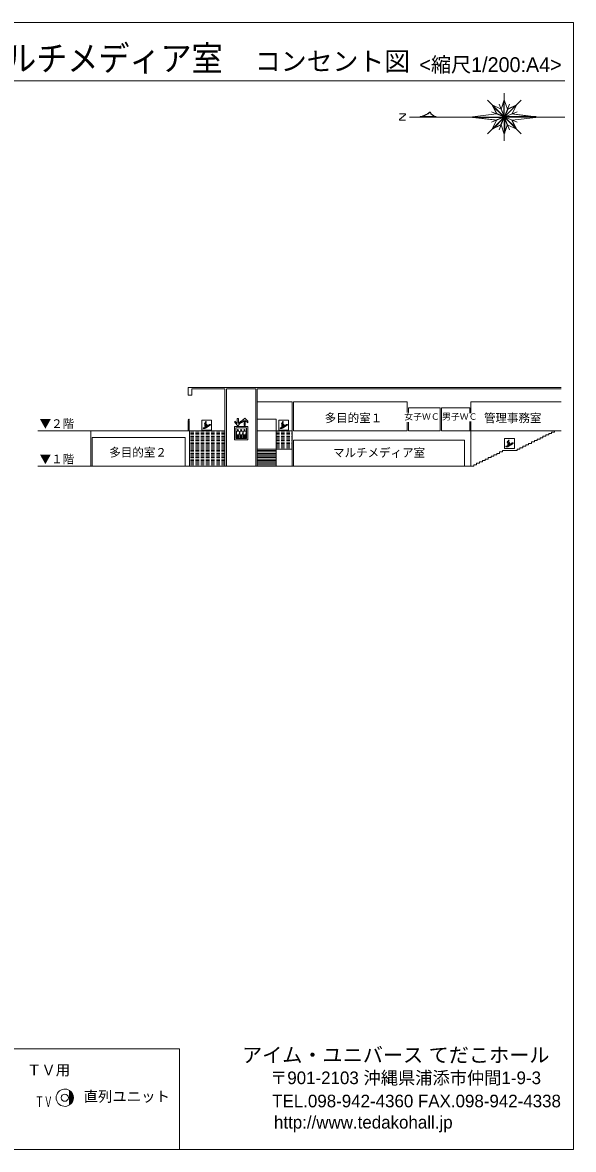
# Model space of a CAD drawing. Units: millimetres, scale not verified, with parts at other scales. Extents: x -9667 to 46333, y -21730 to 17470.
# Drawn here: x 27176 to 46333, y -21730 to 17470 of the extents above; entities that cross this region are included whole.
import ezdxf
from ezdxf.enums import TextEntityAlignment as Align

# ---------------------------------------------------------------- set-up
doc = ezdxf.new("R2010")
doc.units = ezdxf.units.MM
doc.header["$LTSCALE"] = 100
doc.linetypes.add('DASHED1', pattern=[1.8, 1.2, -0.6])
for name, color, linetype, lineweight in [('8-0', 7, 'Continuous', 18), ('8-8', 7, 'Continuous', 18), ('E-F', 7, 'Continuous', 18), ('F-F', 7, 'Continuous', 18)]:
    doc.layers.add(name, color=color, linetype=linetype, lineweight=lineweight)
doc.styles.add('HG創英角ｺﾞｼｯｸUB', font='')
doc.styles.add('HG明朝B', font='')
doc.styles.add('HGｺﾞｼｯｸE', font='')
doc.styles.add('ＭＳ ゴシック', font='')
doc.styles.get('HG創英角ｺﾞｼｯｸUB').set_extended_font_data('HG創英角ｺﾞｼｯｸUB')
doc.styles.get('HG明朝B').set_extended_font_data('HG明朝B')
doc.styles.get('HGｺﾞｼｯｸE').set_extended_font_data('HGｺﾞｼｯｸE')
doc.styles.get('ＭＳ ゴシック').set_extended_font_data('MS Gothic')

msp = doc.modelspace()

# ---------------------------------------------------------------- linework, layer by layer
at = {"layer": '8-0'}
msp.add_lwpolyline([(6035.8, -18230.4), (32639.2, -18230.4), (32639.2, -21730.4)], dxfattribs=at)
at = {"layer": '8-8'}
for p, q in [((28811.7, -20179.6), (28811.7, -19681.9)), ((28827.9, -20167.8), (28827.9, -19693.6)), ((28844.1, -20154.3), (28844.1, -19707.1)), ((28860.3, -20138.7), (28860.3, -19722.7)), ((28876.5, -20120.4), (28876.5, -19741)), ((28892.8, -20098.6), (28892.8, -19762.8)), ((28909, -20071.7), (28909, -19789.7)), ((28925.2, -20035.7), (28925.2, -19825.7)), ((28941.4, -19971.5), (28941.4, -19890))]:
    msp.add_line(p, q, dxfattribs=at)
msp.add_circle((28644.2, -19930.7), 125, dxfattribs=at)
for start, end in [(56.04552, 303.9545), (303.9545, 56.04552), (303.9545, 56.04552)]:
    msp.add_arc((28644.2, -19930.7), 300, start, end, dxfattribs=at)
at = {"layer": 'E-F'}
for p, q in [((32931.5, 4505.9), (32931.5, 4772.6)), ((32931.5, 4772.6), (45903, 4772.6)), ((33064.8, 4722.6), (34214.9, 4722.5)), ((33064.8, 4505.9), (33064.8, 4722.5)), ((34214.9, 2039.2), (34214.9, 4722.5)), ((35282.4, 4722.5), (34264.9, 4722.5)), ((34264.9, 2039.2), (34264.9, 4722.5)), ((35282.4, 4722.5), (35282.4, 2039.2)), ((35332.4, 2039.2), (35332.4, 4722.5)), ((35332.4, 4722.5), (45903, 4722.5)), ((38731.6, 4722.5), (40548.3, 4722.5)), ((40681.6, 4722.5), (41695.4, 4722.5)), ((35332.4, 4272.5), (36548.3, 4272.5)), ((36548.3, 2039.2), (36548.3, 4272.5)), ((40548.3, 4272.5), (40548.3, 3899.2)), ((40598.3, 4072.5), (40598.3, 3899.2)), ((41745.4, 4072.5), (41745.4, 3272.5)), ((41745.4, 4072.5), (42731.6, 4072.5)), ((42731.6, 4072.5), (42731.6, 3884.4)), ((42764.7, 3884.4), (42764.7, 4272.5)), ((42764.7, 4272.5), (45903, 4272.5)), ((32939.7, 3612.5), (32973, 3612.5)), ((32939.7, 3612.5), (32939.7, 3272.5)), ((32956.4, 3637.5), (32956.4, 3612.5)), ((32973, 3612.5), (32973, 3272.5)), ((35332.4, 3672.5), (35990.5, 3672.5)), ((35990.5, 2039.2), (35990.5, 3672.5)), ((40548.3, 3568.4), (40548.3, 3272.5)), ((40598.3, 3568.4), (40598.3, 3272.5)), ((42731.6, 3594), (42731.6, 3272.5)), ((42764.7, 2039.1), (42764.7, 3594)), ((32981.5, 3272.5), (27701.7, 3272.5)), ((29548, 3272.5), (29548, 2039.2)), ((32981.5, 2039.2), (32981.5, 3272.5)), ((34214.9, 3272.5), (32981.5, 3272.5)), ((34613.2, 3225.2), (34617.4, 3145.1)), ((34728.9, 3225.2), (34733.1, 3145.1)), ((34844.6, 3225.2), (34848.8, 3145.1)), ((35332.4, 3272.5), (36548.3, 3272.5)), ((36598.3, 3272.5), (40548.3, 3272.5)), ((40598.3, 3272.5), (41695.4, 3272.5)), ((41745.4, 3272.5), (45903, 3272.5)), ((45473.5, 3175.1), (45473.5, 3125.7)), ((45473.5, 3175.1), (45573.6, 3175.1)), ((45573.6, 3224.5), (45573.6, 3175.1)), ((45573.6, 3224.5), (45673.7, 3224.5)), ((45673.7, 3273.9), (45673.7, 3224.5)), ((29598, 3039.2), (32831.5, 3039.2)), ((29598, 3039.2), (29598, 2039.2)), ((32831.5, 2039.2), (32831.5, 3039.2)), ((42548.3, 2939.2), (42548.3, 2039.2)), ((44672.5, 2780), (44672.5, 2730.6)), ((44672.5, 2780), (44772.6, 2780)), ((44772.6, 2829.3), (44772.6, 2780)), ((44772.6, 2829.3), (44872.8, 2829.3)), ((44872.8, 2878.7), (44872.8, 2829.3)), ((44872.8, 2878.7), (44972.9, 2878.7)), ((44972.9, 2928.1), (44972.9, 2878.7)), ((44972.9, 2928.1), (45073, 2928.1)), ((45073, 2977.5), (45073, 2928.1)), ((45073, 2977.5), (45173.1, 2977.5)), ((45173.1, 3026.9), (45173.1, 2977.5)), ((45173.1, 3026.9), (45273.2, 3026.9)), ((45273.2, 3076.3), (45273.2, 3026.9)), ((45273.2, 3076.3), (45373.4, 3076.3)), ((45373.4, 3125.7), (45373.4, 3076.3)), ((45373.4, 3125.7), (45473.5, 3125.7)), ((35332.4, 2581.9), (35990.5, 2581.9)), ((35332.4, 2532.5), (35990.5, 2532.5)), ((35332.4, 2483.2), (35990.5, 2483.2)), ((35332.4, 2433.9), (35990.5, 2433.9)), ((35332.4, 2384.5), (35990.5, 2384.5)), ((43465.6, 2384.8), (43465.6, 2335.4)), ((43465.6, 2384.8), (43565.7, 2384.8)), ((43565.7, 2434.2), (43565.7, 2384.8)), ((43565.7, 2434.2), (43665.8, 2434.2)), ((43665.8, 2483.6), (43665.8, 2434.2)), ((43665.8, 2483.6), (43765.9, 2483.6)), ((43765.9, 2533), (43765.9, 2483.6)), ((43765.9, 2533), (43866, 2533)), ((43866, 2582.4), (43866, 2533)), ((43866, 2582.4), (43966.2, 2582.4)), ((43966.2, 2582.4), (44372.2, 2582.4)), ((44372.2, 2631.8), (44372.2, 2582.4)), ((44372.2, 2631.8), (44472.3, 2631.8)), ((44472.3, 2681.2), (44472.3, 2631.8)), ((44472.3, 2681.2), (44572.4, 2681.2)), ((44572.4, 2730.6), (44572.4, 2681.2)), ((44572.4, 2730.6), (44672.5, 2730.6)), ((42548.3, 2039.2), (27701.7, 2039.2)), ((35332.4, 2335.2), (35990.5, 2335.2)), ((35332.4, 2285.9), (35990.5, 2285.9)), ((35332.4, 2236.5), (35990.5, 2236.5)), ((35332.4, 2187.2), (35990.5, 2187.2)), ((35332.4, 2137.9), (35990.5, 2137.9)), ((35332.4, 2088.5), (35990.5, 2088.5)), ((42764.7, 2039.1), (36598.3, 2039.1)), ((42764.7, 2039.1), (42864.8, 2039.1)), ((42864.8, 2088.5), (42864.8, 2039.1)), ((42864.8, 2088.5), (42965, 2088.5)), ((42965, 2137.9), (42965, 2088.5)), ((42965, 2137.9), (43065.1, 2137.9)), ((43065.1, 2187.3), (43065.1, 2137.9)), ((43065.1, 2187.3), (43165.2, 2187.3)), ((43165.2, 2236.6), (43165.2, 2187.3)), ((43165.2, 2236.6), (43265.3, 2236.6)), ((43265.3, 2286), (43265.3, 2236.6)), ((43265.3, 2286), (43365.4, 2286)), ((43365.4, 2335.4), (43365.4, 2286)), ((43365.4, 2335.4), (43465.6, 2335.4))]:
    msp.add_line(p, q, dxfattribs=at)
at = {"layer": 'E-F', "linetype": 'DASHED1'}
for p, q in [((34214.9, 3223.2), (32981.5, 3223.2)), ((34214.9, 3173.9), (32981.5, 3173.9)), ((35990.5, 3223.2), (36548.3, 3223.2)), ((35990.5, 3173.9), (36548.3, 3173.9)), ((34214.9, 3124.5), (32981.5, 3124.5)), ((34214.9, 3075.2), (32981.5, 3075.2)), ((34214.9, 3025.9), (32981.5, 3025.9)), ((34214.9, 2976.5), (32981.5, 2976.5)), ((34214.9, 2927.2), (32981.5, 2927.2)), ((34214.9, 2877.9), (32981.5, 2877.9)), ((34214.9, 2828.5), (32981.5, 2828.5)), ((34214.9, 2779.2), (32981.5, 2779.2)), ((35990.5, 3124.5), (36548.3, 3124.5)), ((35990.5, 3075.2), (36548.3, 3075.2)), ((35990.5, 3025.9), (36548.3, 3025.9)), ((35990.5, 2976.5), (36548.3, 2976.5)), ((35990.5, 2927.2), (36548.3, 2927.2)), ((35990.5, 2877.9), (36548.3, 2877.9)), ((35990.5, 2828.5), (36548.3, 2828.5)), ((35990.5, 2779.2), (36548.3, 2779.2)), ((34214.9, 2729.9), (32981.5, 2729.9)), ((34214.9, 2680.5), (32981.5, 2680.5)), ((34214.9, 2631.2), (32981.5, 2631.2)), ((34214.9, 2581.9), (32981.5, 2581.9)), ((34214.9, 2532.5), (32981.5, 2532.5)), ((34214.9, 2483.2), (32981.5, 2483.2)), ((34214.9, 2433.9), (32981.5, 2433.9)), ((34214.9, 2384.5), (32981.5, 2384.5)), ((35990.5, 2729.9), (36548.3, 2729.9)), ((35990.5, 2680.5), (36548.3, 2680.5)), ((34214.9, 2335.2), (32981.5, 2335.2)), ((34214.9, 2285.9), (32981.5, 2285.9)), ((34214.9, 2236.5), (32981.5, 2236.5)), ((34214.9, 2187.2), (32981.5, 2187.2)), ((34214.9, 2137.9), (32981.5, 2137.9)), ((34214.9, 2088.5), (32981.5, 2088.5))]:
    msp.add_line(p, q, dxfattribs=at)
at = {"layer": 'E-F'}
for points in [[(33064.8, 4505.9), (32931.5, 4505.9), (32931.5, 4722.5)], [(36598.3, 3272.5), (36598.3, 4272.5), (40548.3, 4272.5)], [(40598.3, 4072.5), (41695.4, 4072.5), (41695.4, 3272.5)], [(33525, 3530), (33518.9, 3413.9), (33532.3, 3413.9), (33546.7, 3487.8), (33560, 3481.7), (33550.8, 3447.6), (33560.4, 3438), (33580.5, 3480.9), (33581.6, 3486.3)], [(33551.8, 3555.9), (33550, 3557.3), (33549.8, 3557.3)], [(36202.2, 3530), (36196.1, 3413.9), (36209.5, 3413.9), (36223.9, 3487.8), (36237.2, 3481.7), (36228, 3447.6), (36237.6, 3438), (36257.7, 3480.9), (36258.8, 3486.3)], [(36228.9, 3555.9), (36227.2, 3557.3), (36227, 3557.3)], [(33501.3, 3507), (33501.5, 3503), (33512.1, 3501.2), (33512.1, 3501.9)], [(33575.3, 3497.1), (33551.2, 3510.9), (33553.5, 3522.6)], [(34617.4, 3145.1), (34631.8, 3145.1), (34631.8, 3025.6), (34654.8, 3025.6), (34663.2, 3145.1), (34667.4, 3145.1), (34675.8, 3025.6), (34698.9, 3025.6), (34698.9, 3145.1), (34713.2, 3145.1), (34717.4, 3225.2)], [(34733.1, 3145.1), (34747.5, 3145.1), (34747.5, 3025.6), (34770.5, 3025.6), (34778.9, 3145.1), (34783.1, 3145.1), (34791.5, 3025.6), (34814.6, 3025.6), (34814.6, 3145.1), (34829, 3145.1), (34833.2, 3225.2)], [(34848.8, 3145.1), (34863.2, 3145.1), (34863.2, 3025.6), (34886.2, 3025.6), (34894.6, 3145.1), (34898.8, 3145.1), (34907.2, 3025.6), (34930.2, 3025.6), (34930.2, 3145.1), (34944.6, 3145.1), (34948.8, 3225.2)], [(36178.5, 3507), (36178.7, 3503), (36189.2, 3501.2), (36189.2, 3501.9)], [(36252.5, 3497.1), (36228.4, 3510.9), (36230.7, 3522.6)], [(36598.3, 2039.1), (36598.3, 2939.2), (42548.3, 2939.2)], [(44032.5, 2868.5), (44032.7, 2864.5), (44043.2, 2862.7), (44043.2, 2863.4)], [(44056.1, 2891.5), (44050.1, 2775.4), (44063.5, 2775.4), (44077.9, 2849.3), (44091.2, 2843.2), (44082, 2809.1), (44091.6, 2799.5), (44111.6, 2842.4), (44112.8, 2847.8)], [(44082.9, 2917.4), (44081.2, 2918.8), (44081, 2918.8)], [(44106.5, 2858.6), (44082.4, 2872.4), (44084.7, 2884.1)], [(35332.4, 2631.2), (35906.9, 2631.2), (36548.3, 2631.2)]]:
    msp.add_lwpolyline(points, dxfattribs=at)
for points in [[(33749.5, 3293.4), (33408.2, 3293.4), (33408.2, 3634.7), (33749.5, 3634.7)], [(34765.7, 3552), (34765.7, 3604.8), (34681.3, 3520.4), (34681.3, 3699.6), (34639.2, 3699.6), (34639.2, 3520.4), (34554.8, 3604.8), (34554.8, 3552), (34660.2, 3446.5)], [(34879.4, 3631.3), (34879.4, 3452.1), (34921.6, 3452.1), (34921.6, 3631.3), (35005.9, 3546.9), (35005.9, 3599.7), (34900.5, 3705.1), (34795, 3599.7), (34795, 3546.9)], [(36426.6, 3293.4), (36085.4, 3293.4), (36085.4, 3634.7), (36426.6, 3634.7)], [(33709.8, 3490.2), (33661.3, 3490.2), (33661.3, 3467), (33623.1, 3467), (33623.1, 3443.6), (33584.9, 3443.6), (33584.9, 3420.5), (33546.8, 3420.5), (33546.8, 3397.4), (33508.7, 3397.4), (33508.7, 3374.1), (33453.5, 3374.1), (33453.5, 3346.2), (33529.7, 3346.2), (33529.7, 3369.5), (33567.9, 3369.5), (33567.9, 3392.7), (33606, 3392.7), (33606, 3416), (33644.1, 3416), (33644.1, 3439.1), (33682.3, 3439.1), (33682.3, 3462.3), (33709.8, 3462.3)], [(34548.1, 3421.2), (34548.1, 2959.5), (35011.7, 2959.5), (35011.7, 3421.2)], [(34967.4, 3003.8), (34592.4, 3003.8), (34592.4, 3377), (34967.4, 3377)], [(36387, 3490.2), (36338.5, 3490.2), (36338.5, 3467), (36300.2, 3467), (36300.2, 3443.6), (36262.1, 3443.6), (36262.1, 3420.5), (36224, 3420.5), (36224, 3397.4), (36185.8, 3397.4), (36185.8, 3374.1), (36130.6, 3374.1), (36130.6, 3346.2), (36206.9, 3346.2), (36206.9, 3369.5), (36245.1, 3369.5), (36245.1, 3392.7), (36283.2, 3392.7), (36283.2, 3416), (36321.2, 3416), (36321.2, 3439.1), (36359.5, 3439.1), (36359.5, 3462.3), (36387, 3462.3)], [(44280.6, 2654.9), (43939.4, 2654.9), (43939.4, 2996.2), (44280.6, 2996.2)], [(44240.9, 2851.7), (44192.5, 2851.7), (44192.5, 2828.5), (44154.2, 2828.5), (44154.2, 2805.1), (44116.1, 2805.1), (44116.1, 2782), (44078, 2782), (44078, 2758.9), (44039.8, 2758.9), (44039.8, 2735.6), (43984.6, 2735.6), (43984.6, 2707.7), (44060.9, 2707.7), (44060.9, 2731), (44099, 2731), (44099, 2754.2), (44137.2, 2754.2), (44137.2, 2777.5), (44175.2, 2777.5), (44175.2, 2800.6), (44213.5, 2800.6), (44213.5, 2823.8), (44240.9, 2823.8)]]:
    msp.add_lwpolyline(points, close=True, dxfattribs=at)
msp.add_circle((32956.4, 3654.2), 16.7, dxfattribs=at)
for centre, radius, start, end in [((33553.5, 3505.1), 52.3, 94.11782, 177.94518), ((33549.3, 3501.8), 37.2, 130.76114, 179.77837), ((33550.9, 3573.1), 13.2, 92.29837, 177.66072), ((33551, 3574.2), 13.2, 182.59799, 267.44292), ((33549.9, 3574.1), 13.1, 272.17571, 357.77656), ((33550, 3573.1), 13.1, 2.07451, 87.97322), ((33486.7, 3535.9), 68.1, 0.02208, 17.06473), ((33482.8, 3535.9), 71.9, 349.35009, 0.04517), ((36230.7, 3505.1), 52.3, 94.11782, 177.94518), ((36226.5, 3501.8), 37.2, 130.76114, 179.77837), ((36228.1, 3573.1), 13.2, 92.29837, 177.66072), ((36228.2, 3574.2), 13.2, 182.59799, 267.44292), ((36227.1, 3573.1), 13.1, 2.07451, 87.97322), ((36227.1, 3574.1), 13.1, 272.17571, 357.77656), ((36163.9, 3535.9), 68.1, 0.02208, 17.06473), ((36160, 3535.9), 71.9, 349.35009, 0.04517), ((33569, 3486.2), 12.6, 0.6005, 59.94799), ((34645.7, 3226.5), 32.5, 100.22039, 182.28379), ((34665.2, 3089.3), 171, 89.98155, 98.52612), ((34666.1, 3289.5), 21.8, 92.20086, 177.88117), ((34666.1, 3291.2), 21.8, 182.12876, 267.78921), ((34664.5, 3289.5), 21.8, 2.14992, 87.85008), ((34664.5, 3291.2), 21.8, 272.16978, 357.83022), ((34664.9, 3083.2), 177.2, 81.62265, 89.86968), ((34684.9, 3226.4), 32.5, 357.818, 79.74064), ((34761.4, 3226.5), 32.5, 100.23045, 182.27374), ((34781, 3089.3), 171, 89.98155, 98.52612), ((34781.8, 3289.5), 21.8, 92.15985, 177.84015), ((34781.8, 3291.2), 21.8, 182.16978, 267.83022), ((34780.2, 3289.5), 21.8, 2.14992, 87.85008), ((34780.2, 3291.2), 21.8, 272.16978, 357.83022), ((34780.6, 3083.2), 177.2, 81.62265, 89.86968), ((34800.6, 3226.4), 32.5, 357.818, 79.74064), ((34877.1, 3226.5), 32.5, 100.23045, 182.27374), ((34896.7, 3089.3), 171, 89.98155, 98.52612), ((34897.5, 3289.5), 21.8, 92.15985, 177.84015), ((34897.5, 3291.2), 21.8, 182.16978, 267.83022), ((34895.9, 3289.5), 21.8, 2.15985, 87.84015), ((34895.9, 3291.2), 21.8, 272.14992, 357.85008), ((34896.2, 3081.7), 178.7, 81.65698, 89.83535), ((34916.3, 3226.4), 32.5, 357.79664, 79.69917), ((36246.2, 3486.2), 12.6, 0.6005, 59.94799), ((44084.7, 2866.6), 52.3, 94.11782, 177.94518), ((44080.5, 2863.3), 37.2, 130.76114, 179.77837), ((44082.1, 2934.6), 13.2, 92.29837, 177.66072), ((44082.2, 2935.7), 13.2, 182.59799, 267.44292), ((44081.1, 2934.6), 13.1, 2.07451, 87.97322), ((44081.1, 2935.6), 13.1, 272.17571, 357.77656), ((44017.8, 2897.4), 68.1, 0.02208, 17.06473), ((44014, 2897.4), 71.9, 349.35009, 0.04517), ((44100.2, 2847.7), 12.6, 0.6005, 59.94799)]:
    msp.add_arc(centre, radius, start, end, dxfattribs=at)
at = {"layer": 'F-F'}
for p, q in [((46332.8, -21730.4), (46332.8, 17469.6)), ((18529.6, 15446), (46029.1, 15446)), ((43929.1, 13359.4), (43929.1, 15007.4)), ((43347.4, 13601.7), (44512.7, 14767)), ((44512.7, 13599.8), (43347.4, 14765.1)), ((43814.3, 14460.6), (43504.9, 14607.7)), ((43504.9, 14607.7), (43652, 14298.2)), ((43900.2, 14195.4), (43520.2, 14575.3)), ((43530.2, 14582.3), (43668.5, 14291.4)), ((44112.8, 13740), (43745.4, 14626.9)), ((44112.8, 14626.9), (43745.4, 13739.9)), ((43929.1, 14783.4), (43814.3, 14460.6)), ((43929.1, 14747.6), (43824, 14452)), ((43917.1, 14212.4), (43917.1, 14735.5)), ((44037.1, 14444), (44328.1, 14582.3)), ((44353.4, 14607.7), (44206.3, 14298.2)), ((40279.3, 14294.4), (40496.8, 14294.4)), ((40496.9, 14272.8), (40279.3, 14100)), ((40496.8, 14294.4), (40496.9, 14272.8)), ((40629.1, 14183.4), (46029.1, 14183.4)), ((41004.4, 14195.4), (41553.4, 14195.4)), ((43652, 14298.2), (42729.1, 14183.4)), ((43652, 14068.6), (42729.1, 14183.4)), ((42825.6, 14171.4), (43900.2, 14171.4)), ((43674.4, 14077.9), (42826.3, 14183.4)), ((43485.7, 14367.1), (44372.6, 13999.7)), ((43485.7, 13999.7), (44372.6, 14367.1)), ((43917.1, 14154.4), (43537.2, 13774.5)), ((43897.8, 14183.4), (43627.8, 14071.6)), ((43906.9, 14205.6), (43644.3, 14314.4)), ((43907, 14161.2), (43798.1, 13898.5)), ((43928.5, 14216.2), (43822.7, 14471.6)), ((43929.1, 14152.1), (44037.9, 13889.4)), ((43941.1, 14154.4), (43941.1, 13617.1)), ((43951.3, 14205.6), (44060.1, 14468.3)), ((43958.1, 14195.4), (45032.7, 14195.4)), ((43958.1, 14171.4), (44338.8, 13790.7)), ((44183.8, 14288.9), (45031.9, 14183.4)), ((44206.3, 14298.2), (45129.1, 14183.4)), ((44206.3, 14068.6), (45129.1, 14183.4)), ((45118.9, 14183.4), (45120, 14184.5)), ((40279.3, 14100), (40279.3, 14078.4)), ((40279.3, 14078.4), (40495.3, 14078.4)), ((43504.9, 13759.2), (43652, 14068.6)), ((43814.3, 13906.2), (43504.9, 13759.2)), ((43821.2, 13922.8), (43530.2, 13784.5)), ((43929.1, 13583.4), (43814.3, 13906.2)), ((43929.1, 13619.2), (44037.1, 13922.8)), ((43929.1, 13583.4), (44043.9, 13906.2)), ((44043.9, 13906.2), (44353.4, 13759.1)), ((44328.1, 13784.5), (44189.7, 14075.4)), ((44353.4, 13759.1), (44206.3, 14068.6)), ((44311.9, 13817.6), (44312.2, 13817.9)), ((-9667.2, -21730.4), (46332.8, -21730.4))]:
    msp.add_line(p, q, dxfattribs=at)
for points in [[(46332.8, 17469.6), (-9667.2, 17469.6), (-9667.2, -21730.4)], [(43929.1, 14783.4), (44043.9, 14460.6), (44353.4, 14607.7)]]:
    msp.add_lwpolyline(points, dxfattribs=at)
for centre, radius, start, end in [((40843.2, 14963.9), 785.2, 276.28344, 310.11395), ((40843.2, 14963.9), 797.2, 281.75417, 310.11395), ((41641.5, 14510.8), 339.5, 206.74773, 254.66453), ((41641.5, 14510.8), 327.5, 206.74773, 271.3252)]:
    msp.add_arc(centre, radius, start, end, dxfattribs=at)

# ---------------------------------------------------------------- texts
at = {"layer": '8-0', "style": 'HGｺﾞｼｯｸE'}
msp.add_text('ＴＶ用', height=366.6, dxfattribs=at).set_placement((27330, -19259.9), align=Align.BOTTOM_LEFT)
at = {"layer": '8-8', "style": 'ＭＳ ゴシック', "width": 0.6}
msp.add_text('ＴＶ', height=366.6, dxfattribs=at).set_placement((27609.7, -20358), align=Align.BOTTOM_LEFT)
at = {"layer": '8-8', "style": 'ＭＳ ゴシック'}
msp.add_text('直列ユニット', height=366.6, dxfattribs=at).set_placement((29299.2, -20179.5), align=Align.BOTTOM_LEFT)
at = {"layer": 'E-F'}
for s, height, style, p in [('▼２階', 293.3, 'HG創英角ｺﾞｼｯｸUB', (27769.7, 3279.9)), ('多目的室１', 293.3, 'HGｺﾞｼｯｸE', (37681.5, 3477.2)), ('女子ＷＣ', 219.9, 'HGｺﾞｼｯｸE', (40450.6, 3585.4)), ('男子ＷＣ', 219.9, 'HGｺﾞｼｯｸE', (41763.7, 3585.4)), ('管理事務室', 293.3, 'HGｺﾞｼｯｸE', (43219.2, 3477.2)), ('▼１階', 293.3, 'HG創英角ｺﾞｼｯｸUB', (27769.7, 2046.6)), ('多目的室２', 293.3, 'HGｺﾞｼｯｸE', (30191.7, 2280.9)), ('マルチメディア室', 293.3, 'HGｺﾞｼｯｸE', (37973.3, 2271.2))]:
    msp.add_text(s, height=height, dxfattribs=dict(at, style=style)).set_placement(p, align=Align.BOTTOM_LEFT)
at = {"layer": 'F-F', "style": 'HG創英角ｺﾞｼｯｸUB', "width": 0.9}
msp.add_text('てだこホール マルチメディア室', height=879.8, dxfattribs=at).set_placement((18718.9, 15522), align=Align.BOTTOM_LEFT)
at = {"layer": 'F-F'}
for s, height, style, p in [('コンセント図', 659.8, 'HG創英角ｺﾞｼｯｸUB', (35254, 15594.6)), ('<縮尺1/200:A4>', 513.2, 'HG創英角ｺﾞｼｯｸUB', (40974.3, 15594.6)), ('アイム・ユニバース てだこホール', 513.2, 'HG明朝B', (34807.6, -18854.1)), ('〒901-2103 沖縄県浦添市仲間1-9-3', 439.9, 'HG明朝B', (35781.5, -19590.6)), ('TEL.098-942-4360 FAX.098-942-4338', 439.9, 'HG明朝B', (35857.5, -20397.2)), ('http://www.tedakohall.jp', 439.9, 'HG明朝B', (35919.2, -21135.2))]:
    msp.add_text(s, height=height, dxfattribs=dict(at, style=style)).set_placement(p, align=Align.BOTTOM_LEFT)

doc.saveas('drawing.dxf')
